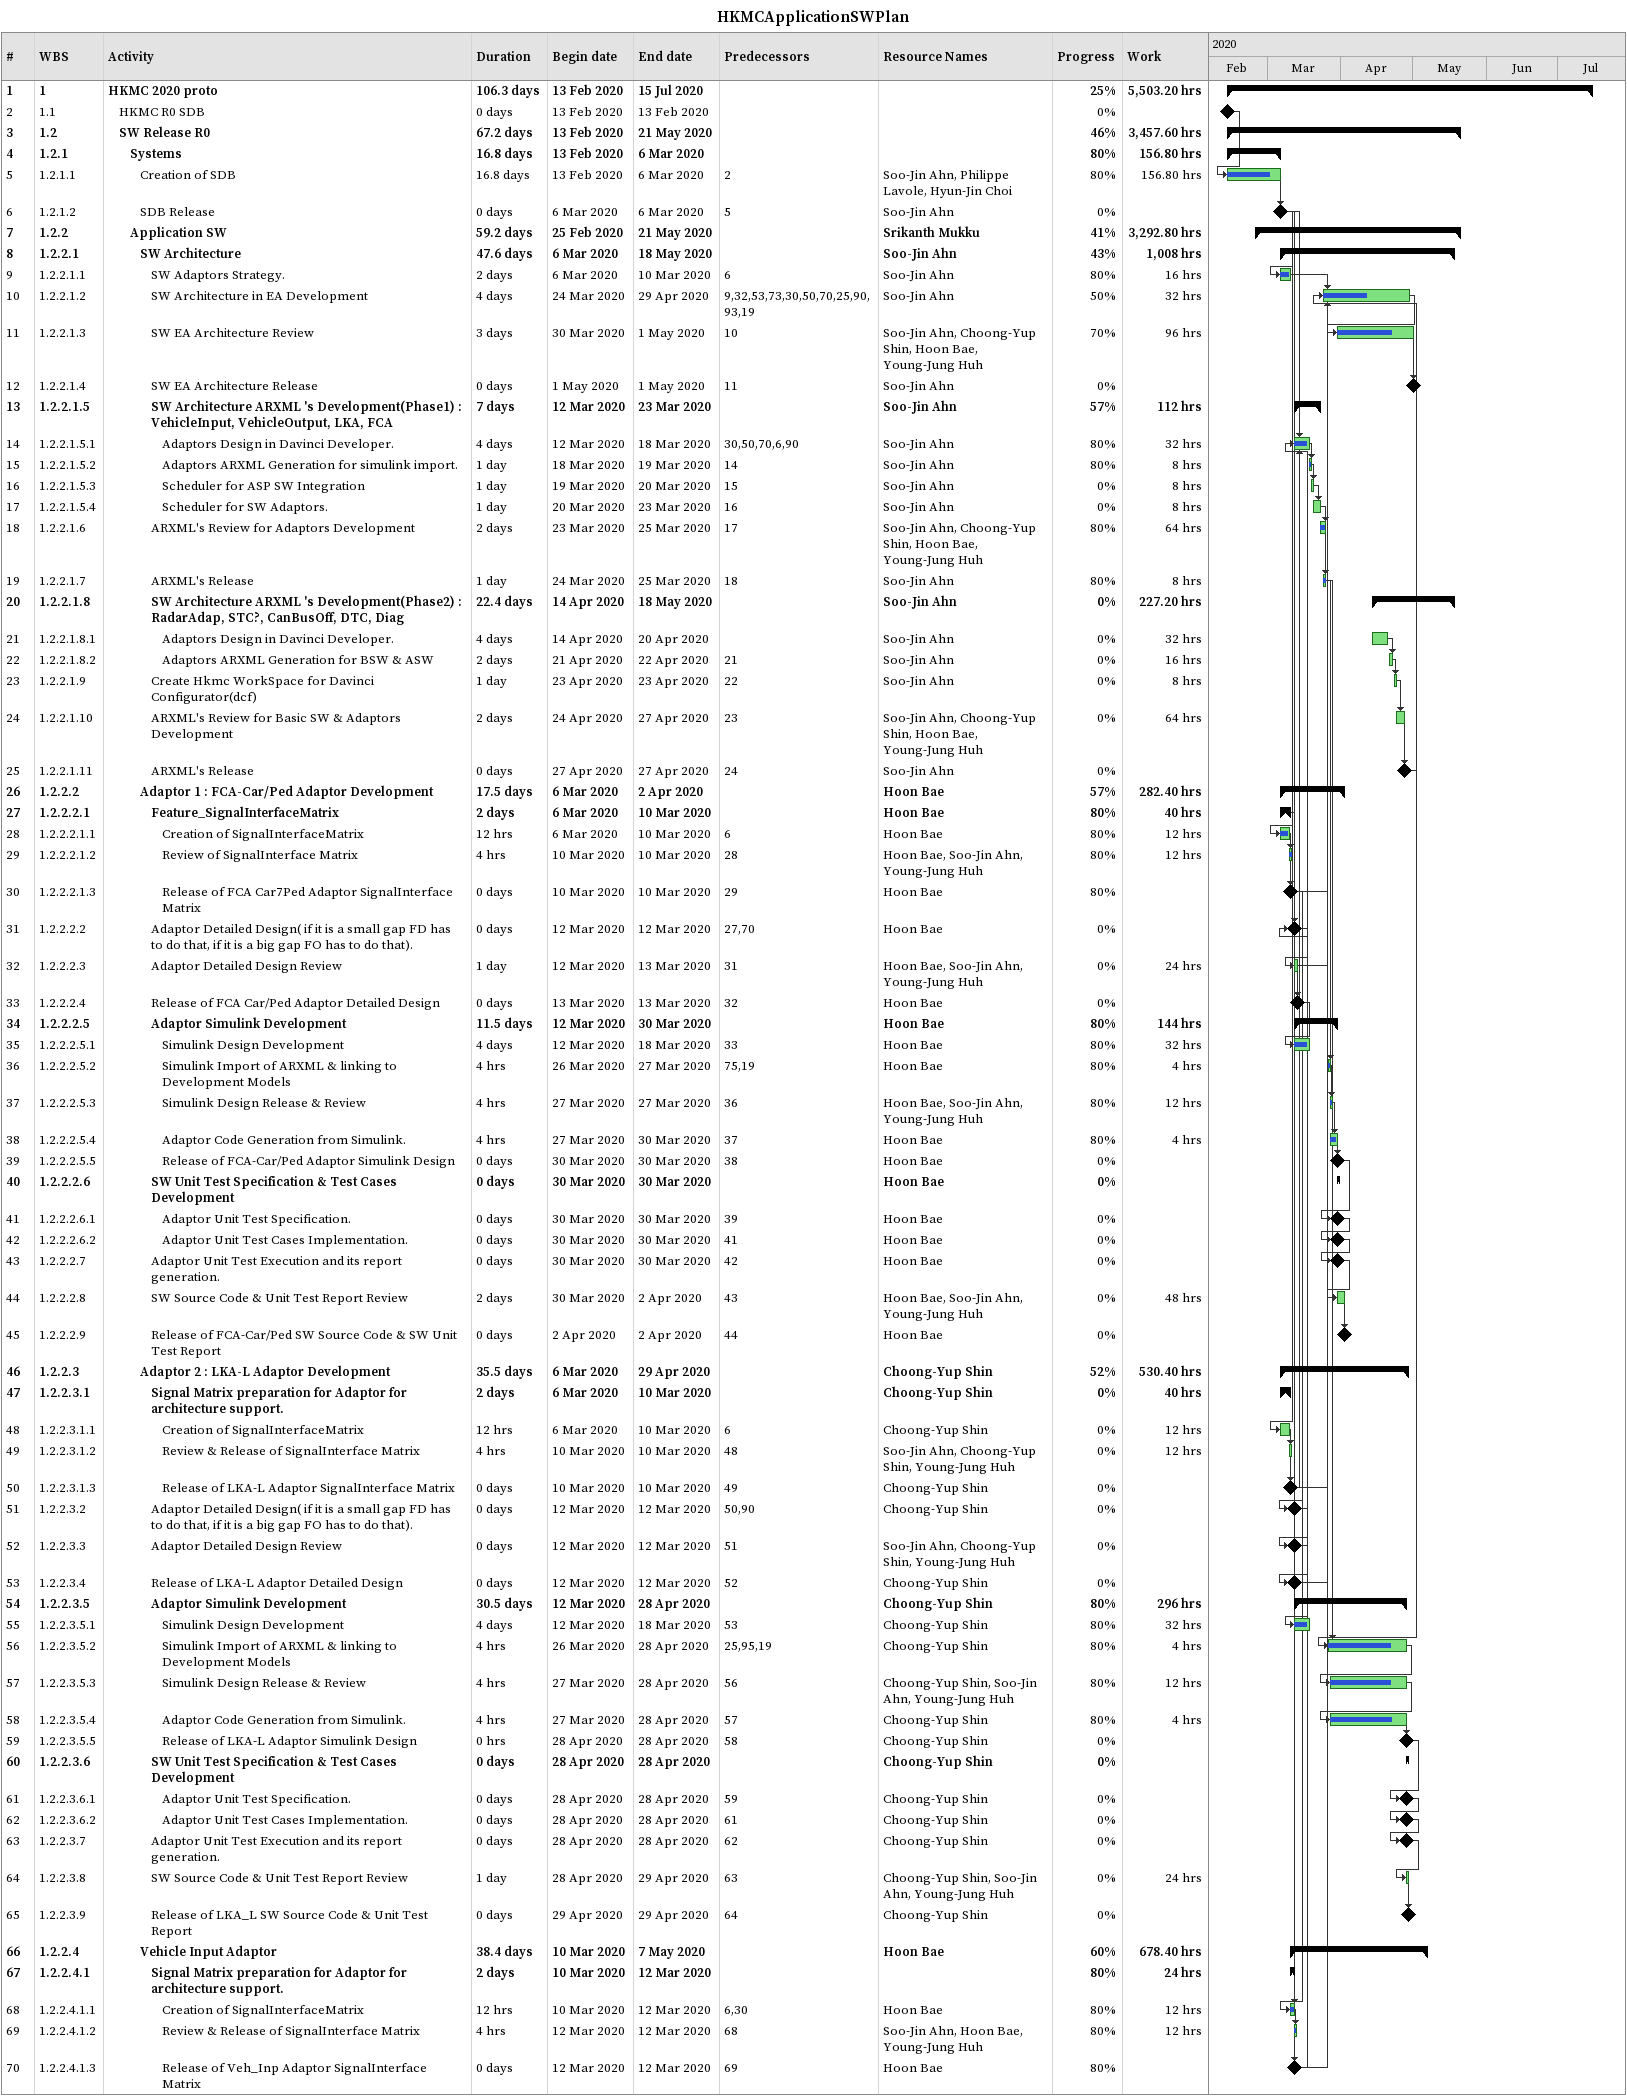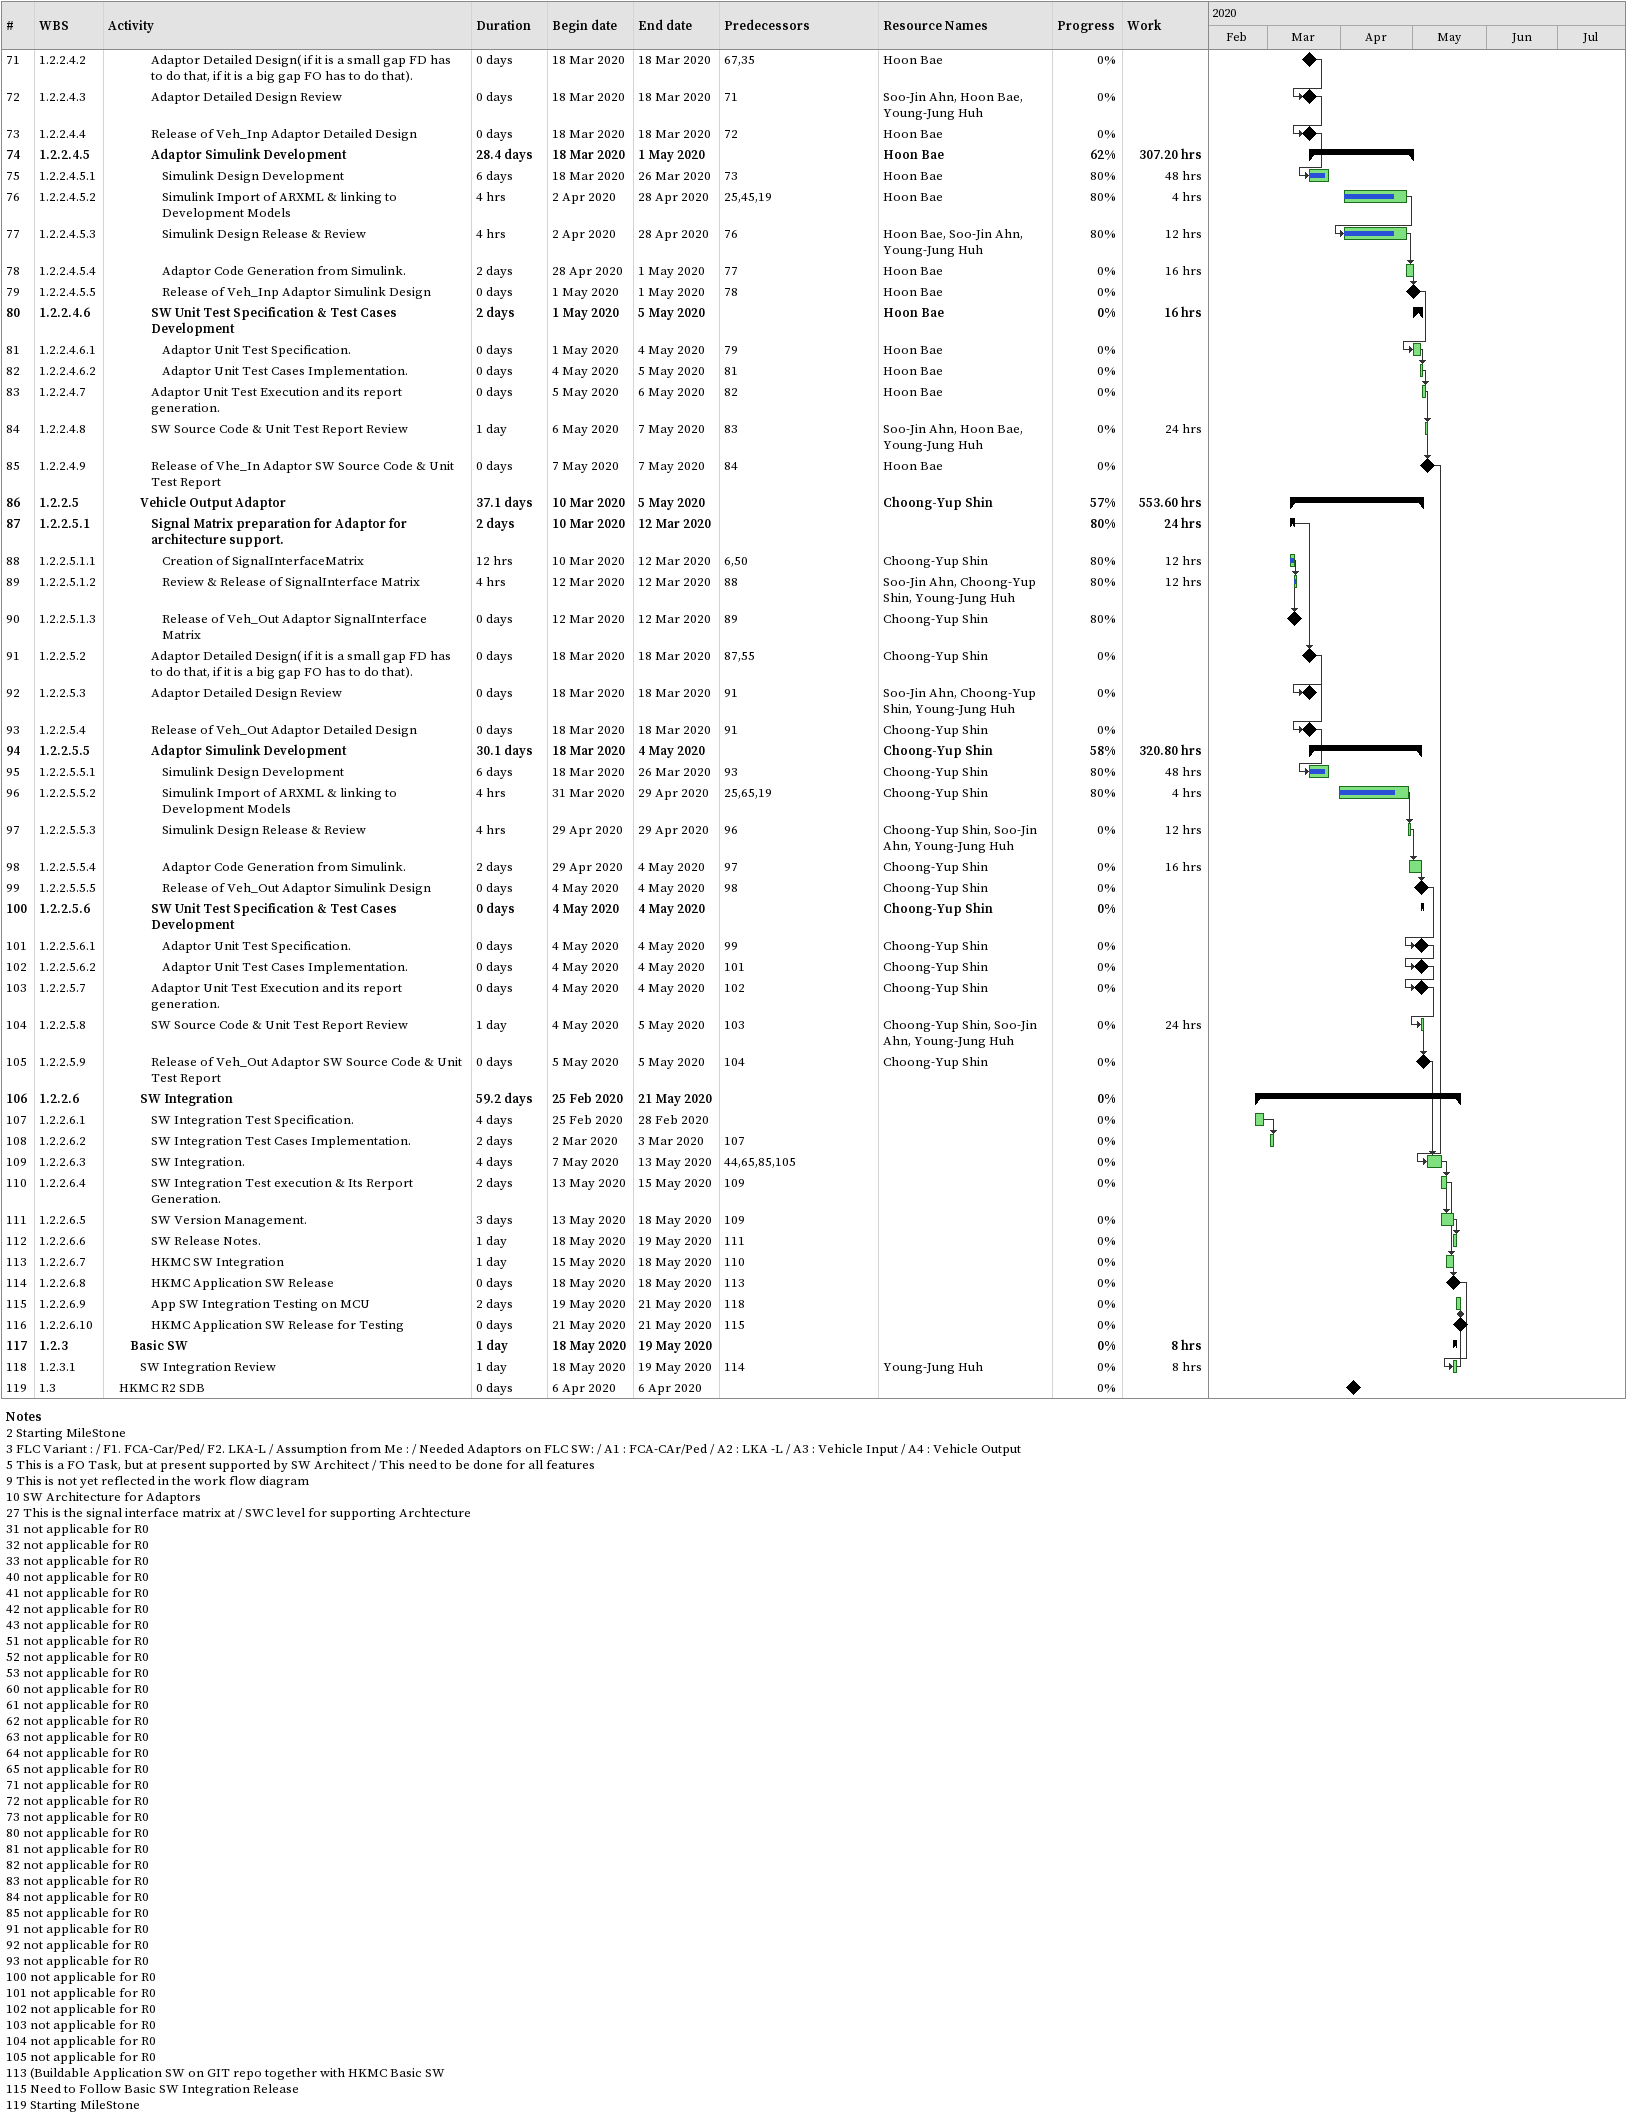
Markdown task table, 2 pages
HKMCApplicationSWPlan

| ID | WBS | Task | Duration | Start | Finish | Predecessors | Resources | % complete | Work (h) |
|---|---|---|---|---|---|---|---|---|---|
| 1 | 1 | **HKMC 2020 proto** | 106.3d | 2020-02-13 | 2020-07-15 |  |  | 25 | 5503.20 |
| 2 | 1.1 | HKMC R0 SDB | 0d | 2020-02-13 | 2020-02-13 |  |  | 0 |  |
| 3 | 1.2 | **SW Release R0** | 67.2d | 2020-02-13 | 2020-05-21 |  |  | 46 | 3457.60 |
| 4 | 1.2.1 | **Systems** | 16.8d | 2020-02-13 | 2020-03-06 |  |  | 80 | 156.80 |
| 5 | 1.2.1.1 | Creation of SDB | 16.8d | 2020-02-13 | 2020-03-06 | 2 | Soo-Jin Ahn, Philippe Lavole, Hyun-Jin Choi | 80 | 156.80 |
| 6 | 1.2.1.2 | SDB Release | 0d | 2020-03-06 | 2020-03-06 | 5 | Soo-Jin Ahn | 0 |  |
| 7 | 1.2.2 | **Application SW** | 59.2d | 2020-02-25 | 2020-05-21 |  | Srikanth Mukku | 41 | 3292.80 |
| 8 | 1.2.2.1 | **SW Architecture** | 47.6d | 2020-03-06 | 2020-05-18 |  | Soo-Jin Ahn | 43 | 1008 |
| 9 | 1.2.2.1.1 | SW Adaptors Strategy. | 2d | 2020-03-06 | 2020-03-10 | 6 | Soo-Jin Ahn | 80 | 16 |
| 10 | 1.2.2.1.2 | SW Architecture in EA Development | 4d | 2020-03-24 | 2020-04-29 | 9, 32, 53, 73, 30, 50, 70, 25, 90, 93, 19 | Soo-Jin Ahn | 50 | 32 |
| 11 | 1.2.2.1.3 | SW EA Architecture Review | 3d | 2020-03-30 | 2020-05-01 | 10 | Soo-Jin Ahn, Choong-Yup Shin, Hoon Bae, Young-Jung Huh | 70 | 96 |
| 12 | 1.2.2.1.4 | SW EA Architecture Release | 0d | 2020-05-01 | 2020-05-01 | 11 | Soo-Jin Ahn | 0 |  |
| 13 | 1.2.2.1.5 | **SW Architecture ARXML 's Development(Phase1) : VehicleInput, VehicleOutput, LKA, FCA** | 7d | 2020-03-12 | 2020-03-23 |  | Soo-Jin Ahn | 57 | 112 |
| 14 | 1.2.2.1.5.1 | Adaptors Design in Davinci Developer. | 4d | 2020-03-12 | 2020-03-18 | 30, 50, 70, 6, 90 | Soo-Jin Ahn | 80 | 32 |
| 15 | 1.2.2.1.5.2 | Adaptors ARXML Generation for simulink import. | 1d | 2020-03-18 | 2020-03-19 | 14 | Soo-Jin Ahn | 80 | 8 |
| 16 | 1.2.2.1.5.3 | Scheduler for ASP SW Integration | 1d | 2020-03-19 | 2020-03-20 | 15 | Soo-Jin Ahn | 0 | 8 |
| 17 | 1.2.2.1.5.4 | Scheduler for SW Adaptors. | 1d | 2020-03-20 | 2020-03-23 | 16 | Soo-Jin Ahn | 0 | 8 |
| 18 | 1.2.2.1.6 | ARXML's Review for Adaptors Development | 2d | 2020-03-23 | 2020-03-25 | 17 | Soo-Jin Ahn, Choong-Yup Shin, Hoon Bae, Young-Jung Huh | 80 | 64 |
| 19 | 1.2.2.1.7 | ARXML's Release | 1d | 2020-03-24 | 2020-03-25 | 18 | Soo-Jin Ahn | 80 | 8 |
| 20 | 1.2.2.1.8 | **SW Architecture ARXML 's Development(Phase2) : RadarAdap, STC?, CanBusOff, DTC, Diag** | 22.4d | 2020-04-14 | 2020-05-18 |  | Soo-Jin Ahn | 0 | 227.20 |
| 21 | 1.2.2.1.8.1 | Adaptors Design in Davinci Developer. | 4d | 2020-04-14 | 2020-04-20 |  | Soo-Jin Ahn | 0 | 32 |
| 22 | 1.2.2.1.8.2 | Adaptors ARXML Generation for BSW & ASW | 2d | 2020-04-21 | 2020-04-22 | 21 | Soo-Jin Ahn | 0 | 16 |
| 23 | 1.2.2.1.9 | Create Hkmc WorkSpace for Davinci Configurator(dcf) | 1d | 2020-04-23 | 2020-04-23 | 22 | Soo-Jin Ahn | 0 | 8 |
| 24 | 1.2.2.1.10 | ARXML's Review for Basic SW & Adaptors Development | 2d | 2020-04-24 | 2020-04-27 | 23 | Soo-Jin Ahn, Choong-Yup Shin, Hoon Bae, Young-Jung Huh | 0 | 64 |
| 25 | 1.2.2.1.11 | ARXML's Release | 0d | 2020-04-27 | 2020-04-27 | 24 | Soo-Jin Ahn | 0 |  |
| 26 | 1.2.2.2 | **Adaptor 1 : FCA-Car/Ped Adaptor Development** | 17.5d | 2020-03-06 | 2020-04-02 |  | Hoon Bae | 57 | 282.40 |
| 27 | 1.2.2.2.1 | **Feature_SignalInterfaceMatrix** | 2d | 2020-03-06 | 2020-03-10 |  | Hoon Bae | 80 | 40 |
| 28 | 1.2.2.2.1.1 | Creation of SignalInterfaceMatrix | 12h | 2020-03-06 | 2020-03-10 | 6 | Hoon Bae | 80 | 12 |
| 29 | 1.2.2.2.1.2 | Review of SignalInterface Matrix | 4h | 2020-03-10 | 2020-03-10 | 28 | Hoon Bae, Soo-Jin Ahn, Young-Jung Huh | 80 | 12 |
| 30 | 1.2.2.2.1.3 | Release of FCA Car7Ped Adaptor SignalInterface Matrix | 0d | 2020-03-10 | 2020-03-10 | 29 | Hoon Bae | 80 |  |
| 31 | 1.2.2.2.2 | Adaptor Detailed Design( if it is a small gap FD has to do that, if it is a big gap FO has to do that). | 0d | 2020-03-12 | 2020-03-12 | 27, 70 | Hoon Bae | 0 |  |
| 32 | 1.2.2.2.3 | Adaptor Detailed Design Review | 1d | 2020-03-12 | 2020-03-13 | 31 | Hoon Bae, Soo-Jin Ahn, Young-Jung Huh | 0 | 24 |
| 33 | 1.2.2.2.4 | Release of FCA Car/Ped Adaptor Detailed Design | 0d | 2020-03-13 | 2020-03-13 | 32 | Hoon Bae | 0 |  |
| 34 | 1.2.2.2.5 | **Adaptor Simulink Development** | 11.5d | 2020-03-12 | 2020-03-30 |  | Hoon Bae | 80 | 144 |
| 35 | 1.2.2.2.5.1 | Simulink Design Development | 4d | 2020-03-12 | 2020-03-18 | 33 | Hoon Bae | 80 | 32 |
| 36 | 1.2.2.2.5.2 | Simulink Import of ARXML & linking to Development Models | 4h | 2020-03-26 | 2020-03-27 | 75, 19 | Hoon Bae | 80 | 4 |
| 37 | 1.2.2.2.5.3 | Simulink Design Release & Review | 4h | 2020-03-27 | 2020-03-27 | 36 | Hoon Bae, Soo-Jin Ahn, Young-Jung Huh | 80 | 12 |
| 38 | 1.2.2.2.5.4 | Adaptor Code Generation from Simulink. | 4h | 2020-03-27 | 2020-03-30 | 37 | Hoon Bae | 80 | 4 |
| 39 | 1.2.2.2.5.5 | Release of FCA-Car/Ped Adaptor Simulink Design | 0d | 2020-03-30 | 2020-03-30 | 38 | Hoon Bae | 0 |  |
| 40 | 1.2.2.2.6 | **SW Unit Test Specification & Test Cases Development** | 0d | 2020-03-30 | 2020-03-30 |  | Hoon Bae | 0 |  |
| 41 | 1.2.2.2.6.1 | Adaptor Unit Test Specification. | 0d | 2020-03-30 | 2020-03-30 | 39 | Hoon Bae | 0 |  |
| 42 | 1.2.2.2.6.2 | Adaptor Unit Test Cases Implementation. | 0d | 2020-03-30 | 2020-03-30 | 41 | Hoon Bae | 0 |  |
| 43 | 1.2.2.2.7 | Adaptor Unit Test Execution and its report generation. | 0d | 2020-03-30 | 2020-03-30 | 42 | Hoon Bae | 0 |  |
| 44 | 1.2.2.2.8 | SW Source Code & Unit Test Report Review | 2d | 2020-03-30 | 2020-04-02 | 43 | Hoon Bae, Soo-Jin Ahn, Young-Jung Huh | 0 | 48 |
| 45 | 1.2.2.2.9 | Release of FCA-Car/Ped SW Source Code & SW Unit Test Report | 0d | 2020-04-02 | 2020-04-02 | 44 | Hoon Bae | 0 |  |
| 46 | 1.2.2.3 | **Adaptor 2 : LKA-L Adaptor Development** | 35.5d | 2020-03-06 | 2020-04-29 |  | Choong-Yup Shin | 52 | 530.40 |
| 47 | 1.2.2.3.1 | **Signal Matrix preparation for Adaptor for architecture support.** | 2d | 2020-03-06 | 2020-03-10 |  | Choong-Yup Shin | 0 | 40 |
| 48 | 1.2.2.3.1.1 | Creation of SignalInterfaceMatrix | 12h | 2020-03-06 | 2020-03-10 | 6 | Choong-Yup Shin | 0 | 12 |
| 49 | 1.2.2.3.1.2 | Review & Release of SignalInterface Matrix | 4h | 2020-03-10 | 2020-03-10 | 48 | Soo-Jin Ahn, Choong-Yup Shin, Young-Jung Huh | 0 | 12 |
| 50 | 1.2.2.3.1.3 | Release of LKA-L Adaptor SignalInterface Matrix | 0d | 2020-03-10 | 2020-03-10 | 49 | Choong-Yup Shin | 0 |  |
| 51 | 1.2.2.3.2 | Adaptor Detailed Design( if it is a small gap FD has to do that, if it is a big gap FO has to do that). | 0d | 2020-03-12 | 2020-03-12 | 50, 90 | Choong-Yup Shin | 0 |  |
| 52 | 1.2.2.3.3 | Adaptor Detailed Design Review | 0d | 2020-03-12 | 2020-03-12 | 51 | Soo-Jin Ahn, Choong-Yup Shin, Young-Jung Huh | 0 |  |
| 53 | 1.2.2.3.4 | Release of LKA-L Adaptor Detailed Design | 0d | 2020-03-12 | 2020-03-12 | 52 | Choong-Yup Shin | 0 |  |
| 54 | 1.2.2.3.5 | **Adaptor Simulink Development** | 30.5d | 2020-03-12 | 2020-04-28 |  | Choong-Yup Shin | 80 | 296 |
| 55 | 1.2.2.3.5.1 | Simulink Design Development | 4d | 2020-03-12 | 2020-03-18 | 53 | Choong-Yup Shin | 80 | 32 |
| 56 | 1.2.2.3.5.2 | Simulink Import of ARXML & linking to Development Models | 4h | 2020-03-26 | 2020-04-28 | 25, 95, 19 | Choong-Yup Shin | 80 | 4 |
| 57 | 1.2.2.3.5.3 | Simulink Design Release & Review | 4h | 2020-03-27 | 2020-04-28 | 56 | Choong-Yup Shin, Soo-Jin Ahn, Young-Jung Huh | 80 | 12 |
| 58 | 1.2.2.3.5.4 | Adaptor Code Generation from Simulink. | 4h | 2020-03-27 | 2020-04-28 | 57 | Choong-Yup Shin | 80 | 4 |
| 59 | 1.2.2.3.5.5 | Release of LKA-L Adaptor Simulink Design | 0h | 2020-04-28 | 2020-04-28 | 58 | Choong-Yup Shin | 0 |  |
| 60 | 1.2.2.3.6 | **SW Unit Test Specification & Test Cases Development** | 0d | 2020-04-28 | 2020-04-28 |  | Choong-Yup Shin | 0 |  |
| 61 | 1.2.2.3.6.1 | Adaptor Unit Test Specification. | 0d | 2020-04-28 | 2020-04-28 | 59 | Choong-Yup Shin | 0 |  |
| 62 | 1.2.2.3.6.2 | Adaptor Unit Test Cases Implementation. | 0d | 2020-04-28 | 2020-04-28 | 61 | Choong-Yup Shin | 0 |  |
| 63 | 1.2.2.3.7 | Adaptor Unit Test Execution and its report generation. | 0d | 2020-04-28 | 2020-04-28 | 62 | Choong-Yup Shin | 0 |  |
| 64 | 1.2.2.3.8 | SW Source Code & Unit Test Report Review | 1d | 2020-04-28 | 2020-04-29 | 63 | Choong-Yup Shin, Soo-Jin Ahn, Young-Jung Huh | 0 | 24 |
| 65 | 1.2.2.3.9 | Release of LKA_L SW Source Code & Unit Test Report | 0d | 2020-04-29 | 2020-04-29 | 64 | Choong-Yup Shin | 0 |  |
| 66 | 1.2.2.4 | **Vehicle Input Adaptor** | 38.4d | 2020-03-10 | 2020-05-07 |  | Hoon Bae | 60 | 678.40 |
| 67 | 1.2.2.4.1 | **Signal Matrix preparation for Adaptor for architecture support.** | 2d | 2020-03-10 | 2020-03-12 |  |  | 80 | 24 |
| 68 | 1.2.2.4.1.1 | Creation of SignalInterfaceMatrix | 12h | 2020-03-10 | 2020-03-12 | 6, 30 | Hoon Bae | 80 | 12 |
| 69 | 1.2.2.4.1.2 | Review & Release of SignalInterface Matrix | 4h | 2020-03-12 | 2020-03-12 | 68 | Soo-Jin Ahn, Hoon Bae, Young-Jung Huh | 80 | 12 |
| 70 | 1.2.2.4.1.3 | Release of Veh_Inp Adaptor SignalInterface Matrix | 0d | 2020-03-12 | 2020-03-12 | 69 | Hoon Bae | 80 |  |
| 71 | 1.2.2.4.2 | Adaptor Detailed Design( if it is a small gap FD has to do that, if it is a big gap FO has to do that). | 0d | 2020-03-18 | 2020-03-18 | 67, 35 | Hoon Bae | 0 |  |
| 72 | 1.2.2.4.3 | Adaptor Detailed Design Review | 0d | 2020-03-18 | 2020-03-18 | 71 | Soo-Jin Ahn, Hoon Bae, Young-Jung Huh | 0 |  |
| 73 | 1.2.2.4.4 | Release of Veh_Inp Adaptor Detailed Design | 0d | 2020-03-18 | 2020-03-18 | 72 | Hoon Bae | 0 |  |
| 74 | 1.2.2.4.5 | **Adaptor Simulink Development** | 28.4d | 2020-03-18 | 2020-05-01 |  | Hoon Bae | 62 | 307.20 |
| 75 | 1.2.2.4.5.1 | Simulink Design Development | 6d | 2020-03-18 | 2020-03-26 | 73 | Hoon Bae | 80 | 48 |
| 76 | 1.2.2.4.5.2 | Simulink Import of ARXML & linking to Development Models | 4h | 2020-04-02 | 2020-04-28 | 25, 45, 19 | Hoon Bae | 80 | 4 |
| 77 | 1.2.2.4.5.3 | Simulink Design Release & Review | 4h | 2020-04-02 | 2020-04-28 | 76 | Hoon Bae, Soo-Jin Ahn, Young-Jung Huh | 80 | 12 |
| 78 | 1.2.2.4.5.4 | Adaptor Code Generation from Simulink. | 2d | 2020-04-28 | 2020-05-01 | 77 | Hoon Bae | 0 | 16 |
| 79 | 1.2.2.4.5.5 | Release of Veh_Inp Adaptor Simulink Design | 0d | 2020-05-01 | 2020-05-01 | 78 | Hoon Bae | 0 |  |
| 80 | 1.2.2.4.6 | **SW Unit Test Specification & Test Cases Development** | 2d | 2020-05-01 | 2020-05-05 |  | Hoon Bae | 0 | 16 |
| 81 | 1.2.2.4.6.1 | Adaptor Unit Test Specification. | 0d | 2020-05-01 | 2020-05-04 | 79 | Hoon Bae | 0 |  |
| 82 | 1.2.2.4.6.2 | Adaptor Unit Test Cases Implementation. | 0d | 2020-05-04 | 2020-05-05 | 81 | Hoon Bae | 0 |  |
| 83 | 1.2.2.4.7 | Adaptor Unit Test Execution and its report generation. | 0d | 2020-05-05 | 2020-05-06 | 82 | Hoon Bae | 0 |  |
| 84 | 1.2.2.4.8 | SW Source Code & Unit Test Report Review | 1d | 2020-05-06 | 2020-05-07 | 83 | Soo-Jin Ahn, Hoon Bae, Young-Jung Huh | 0 | 24 |
| 85 | 1.2.2.4.9 | Release of Vhe_In Adaptor SW Source Code & Unit Test Report | 0d | 2020-05-07 | 2020-05-07 | 84 | Hoon Bae | 0 |  |
| 86 | 1.2.2.5 | **Vehicle Output Adaptor** | 37.1d | 2020-03-10 | 2020-05-05 |  | Choong-Yup Shin | 57 | 553.60 |
| 87 | 1.2.2.5.1 | **Signal Matrix preparation for Adaptor for architecture support.** | 2d | 2020-03-10 | 2020-03-12 |  |  | 80 | 24 |
| 88 | 1.2.2.5.1.1 | Creation of SignalInterfaceMatrix | 12h | 2020-03-10 | 2020-03-12 | 6, 50 | Choong-Yup Shin | 80 | 12 |
| 89 | 1.2.2.5.1.2 | Review & Release of SignalInterface Matrix | 4h | 2020-03-12 | 2020-03-12 | 88 | Soo-Jin Ahn, Choong-Yup Shin, Young-Jung Huh | 80 | 12 |
| 90 | 1.2.2.5.1.3 | Release of Veh_Out Adaptor SignalInterface Matrix | 0d | 2020-03-12 | 2020-03-12 | 89 | Choong-Yup Shin | 80 |  |
| 91 | 1.2.2.5.2 | Adaptor Detailed Design( if it is a small gap FD has to do that, if it is a big gap FO has to do that). | 0d | 2020-03-18 | 2020-03-18 | 87, 55 | Choong-Yup Shin | 0 |  |
| 92 | 1.2.2.5.3 | Adaptor Detailed Design Review | 0d | 2020-03-18 | 2020-03-18 | 91 | Soo-Jin Ahn, Choong-Yup Shin, Young-Jung Huh | 0 |  |
| 93 | 1.2.2.5.4 | Release of Veh_Out Adaptor Detailed Design | 0d | 2020-03-18 | 2020-03-18 | 91 | Choong-Yup Shin | 0 |  |
| 94 | 1.2.2.5.5 | **Adaptor Simulink Development** | 30.1d | 2020-03-18 | 2020-05-04 |  | Choong-Yup Shin | 58 | 320.80 |
| 95 | 1.2.2.5.5.1 | Simulink Design Development | 6d | 2020-03-18 | 2020-03-26 | 93 | Choong-Yup Shin | 80 | 48 |
| 96 | 1.2.2.5.5.2 | Simulink Import of ARXML & linking to Development Models | 4h | 2020-03-31 | 2020-04-29 | 25, 65, 19 | Choong-Yup Shin | 80 | 4 |
| 97 | 1.2.2.5.5.3 | Simulink Design Release & Review | 4h | 2020-04-29 | 2020-04-29 | 96 | Choong-Yup Shin, Soo-Jin Ahn, Young-Jung Huh | 0 | 12 |
| 98 | 1.2.2.5.5.4 | Adaptor Code Generation from Simulink. | 2d | 2020-04-29 | 2020-05-04 | 97 | Choong-Yup Shin | 0 | 16 |
| 99 | 1.2.2.5.5.5 | Release of Veh_Out Adaptor Simulink Design | 0d | 2020-05-04 | 2020-05-04 | 98 | Choong-Yup Shin | 0 |  |
| 100 | 1.2.2.5.6 | **SW Unit Test Specification & Test Cases Development** | 0d | 2020-05-04 | 2020-05-04 |  | Choong-Yup Shin | 0 |  |
| 101 | 1.2.2.5.6.1 | Adaptor Unit Test Specification. | 0d | 2020-05-04 | 2020-05-04 | 99 | Choong-Yup Shin | 0 |  |
| 102 | 1.2.2.5.6.2 | Adaptor Unit Test Cases Implementation. | 0d | 2020-05-04 | 2020-05-04 | 101 | Choong-Yup Shin | 0 |  |
| 103 | 1.2.2.5.7 | Adaptor Unit Test Execution and its report generation. | 0d | 2020-05-04 | 2020-05-04 | 102 | Choong-Yup Shin | 0 |  |
| 104 | 1.2.2.5.8 | SW Source Code & Unit Test Report Review | 1d | 2020-05-04 | 2020-05-05 | 103 | Choong-Yup Shin, Soo-Jin Ahn, Young-Jung Huh | 0 | 24 |
| 105 | 1.2.2.5.9 | Release of Veh_Out Adaptor SW Source Code & Unit Test Report | 0d | 2020-05-05 | 2020-05-05 | 104 | Choong-Yup Shin | 0 |  |
| 106 | 1.2.2.6 | **SW Integration** | 59.2d | 2020-02-25 | 2020-05-21 |  |  | 0 |  |
| 107 | 1.2.2.6.1 | SW Integration Test Specification. | 4d | 2020-02-25 | 2020-02-28 |  |  | 0 |  |
| 108 | 1.2.2.6.2 | SW Integration Test Cases Implementation. | 2d | 2020-03-02 | 2020-03-03 | 107 |  | 0 |  |
| 109 | 1.2.2.6.3 | SW Integration. | 4d | 2020-05-07 | 2020-05-13 | 44, 65, 85, 105 |  | 0 |  |
| 110 | 1.2.2.6.4 | SW Integration Test execution & Its Rerport Generation. | 2d | 2020-05-13 | 2020-05-15 | 109 |  | 0 |  |
| 111 | 1.2.2.6.5 | SW Version Management. | 3d | 2020-05-13 | 2020-05-18 | 109 |  | 0 |  |
| 112 | 1.2.2.6.6 | SW Release Notes. | 1d | 2020-05-18 | 2020-05-19 | 111 |  | 0 |  |
| 113 | 1.2.2.6.7 | HKMC SW Integration | 1d | 2020-05-15 | 2020-05-18 | 110 |  | 0 |  |
| 114 | 1.2.2.6.8 | HKMC Application SW Release | 0d | 2020-05-18 | 2020-05-18 | 113 |  | 0 |  |
| 115 | 1.2.2.6.9 | App SW Integration Testing on MCU | 2d | 2020-05-19 | 2020-05-21 | 118 |  | 0 |  |
| 116 | 1.2.2.6.10 | HKMC Application SW Release for Testing | 0d | 2020-05-21 | 2020-05-21 | 115 |  | 0 |  |
| 117 | 1.2.3 | **Basic SW** | 1d | 2020-05-18 | 2020-05-19 |  |  | 0 | 8 |
| 118 | 1.2.3.1 | SW Integration Review | 1d | 2020-05-18 | 2020-05-19 | 114 | Young-Jung Huh | 0 | 8 |
| 119 | 1.3 | HKMC R2 SDB | 0d | 2020-04-06 | 2020-04-06 |  |  | 0 |  |

Notes
- 2: Starting MileStone
- 3: FLC Variant : / F1. FCA-Car/Ped/ F2. LKA-L / Assumption from Me : / Needed Adaptors on FLC SW: / A1 : FCA-CAr/Ped / A2 : LKA -L / A3 : Vehicle Input / A4 : Vehicle Output
- 5: This is a FO Task, but at present supported by SW Architect / This need to be done for all features
- 9: This is not yet reflected in the work flow diagram
- 10: SW Architecture for Adaptors
- 27: This is the signal interface matrix at / SWC level for supporting Archtecture
- 31: not applicable for R0
- 32: not applicable for R0
- 33: not applicable for R0
- 40: not applicable for R0
- 41: not applicable for R0
- 42: not applicable for R0
- 43: not applicable for R0
- 51: not applicable for R0
- 52: not applicable for R0
- 53: not applicable for R0
- 60: not applicable for R0
- 61: not applicable for R0
- 62: not applicable for R0
- 63: not applicable for R0
- 64: not applicable for R0
- 65: not applicable for R0
- 71: not applicable for R0
- 72: not applicable for R0
- 73: not applicable for R0
- 80: not applicable for R0
- 81: not applicable for R0
- 82: not applicable for R0
- 83: not applicable for R0
- 84: not applicable for R0
- 85: not applicable for R0
- 91: not applicable for R0
- 92: not applicable for R0
- 93: not applicable for R0
- 100: not applicable for R0
- 101: not applicable for R0
- 102: not applicable for R0
- 103: not applicable for R0
- 104: not applicable for R0
- 105: not applicable for R0
- 113: (Buildable Application SW on GIT repo together with HKMC Basic SW
- 115: Need to Follow Basic SW Integration Release
- 119: Starting MileStone
